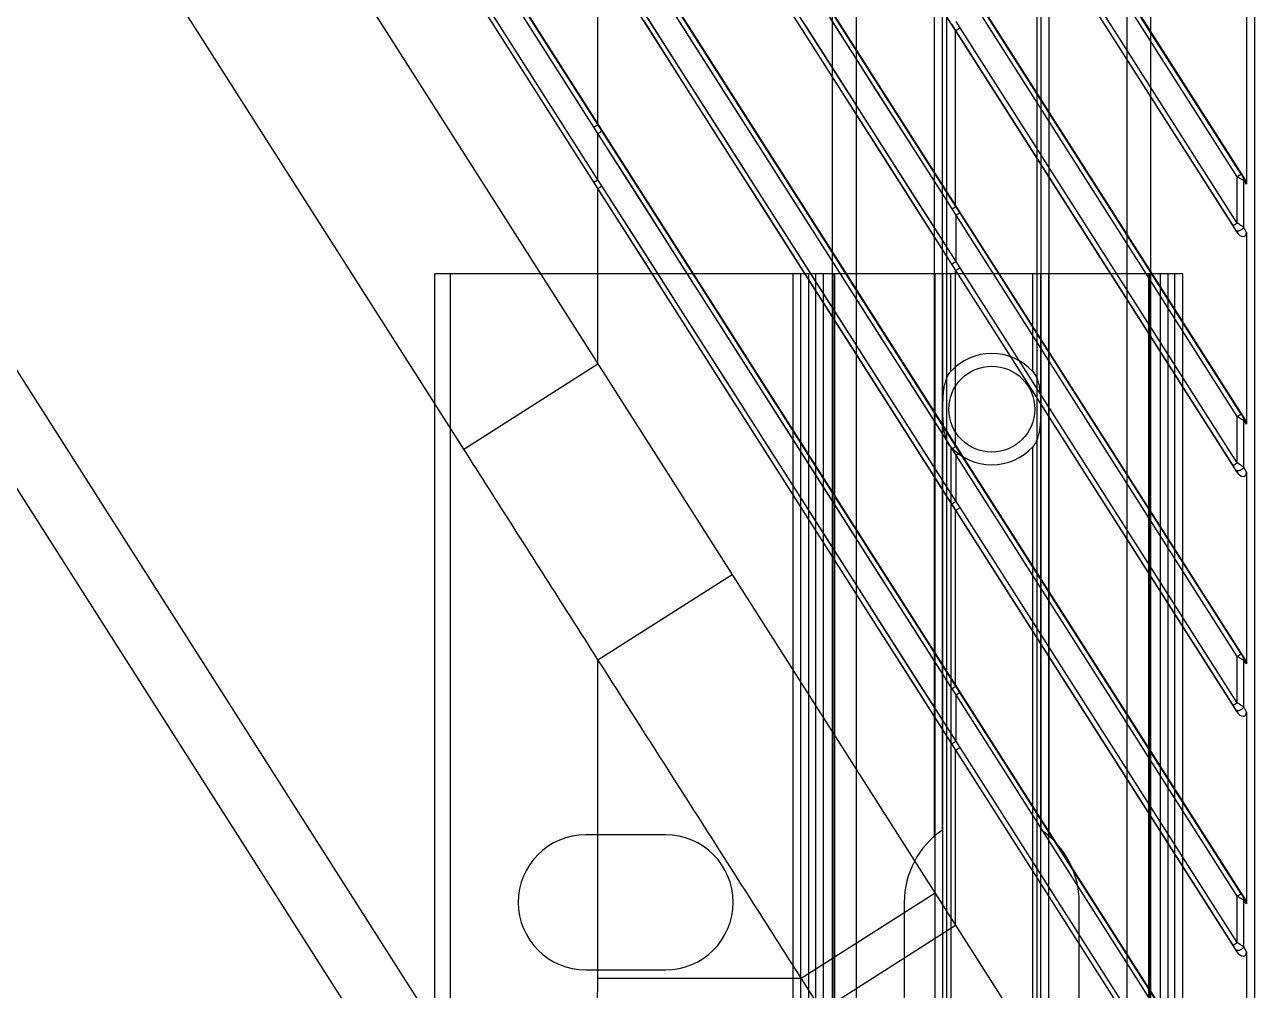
# Model space of a CAD drawing. Header units: millimetres. Extents: x 3299 to 14264, y 1863 to 5555.
# Drawn here: x 12496.6 to 12573.9, y 3166.8 to 3227.5 of the extents above; entities that cross this region are included whole.
import ezdxf

# ---------------------------------------------------------------- set-up
doc = ezdxf.new("R2010")
doc.units = ezdxf.units.MM
doc.layers.add('02___PRT_ALL_AXES', color=7, linetype='Continuous')

# ---------------------------------------------------------------- blocks, each defined once
blk = doc.blocks.new('ryfhgjmb')
at = {"color": 30, "linetype": 'Continuous', "true_color": 0xf26722}
for p, q in [((6005.128, 3342.431), (7001.628, 3342.431)), ((6005.128, 3340.931), (7001.628, 3340.931)), ((6053.928, 3337.931), (6043.928, 3337.931)), ((6058.086, 3336.031), (6969.27, 3336.031)), ((6058.471, 3335.531), (6968.885, 3335.531)), ((6058.086, 3328.831), (6969.27, 3328.831)), ((6058.471, 3329.331), (6968.885, 3329.331)), ((6043.928, 3326.931), (6053.928, 3326.931)), ((6005.128, 3323.931), (7001.628, 3323.931)), ((6005.128, 3322.431), (7001.628, 3322.431))]:
    blk.add_line(p, q, dxfattribs=at)
for start, end in [(34.30765, 90), (270, 325.69235)]:
    blk.add_arc((6053.928, 3332.431), 5.5, start, end, dxfattribs=at)
at = {"layer": '02___PRT_ALL_AXES', "color": 30, "linetype": 'Continuous', "true_color": 0xf26722}
for p, q in [((6968.718, 3335.271), (6027.638, 3335.271)), ((6968.718, 3329.592), (6027.638, 3329.592))]:
    blk.add_line(p, q, dxfattribs=at)
blk = doc.blocks.new('ERTFHGJ')
at = {"color": 40, "linetype": 'Continuous', "true_color": 0xf8d731}
for p, q in [((8878.457, 3617.77), (8878.457, 3696.77)), ((8925.457, 3696.77), (8878.457, 3696.77)), ((8879.457, 3617.77), (8879.457, 3696.77)), ((8900.957, 3696.77), (8900.957, 3617.77)), ((8901.457, 3617.77), (8901.457, 3696.77)), ((8901.957, 3617.77), (8901.957, 3696.77)), ((8902.402, 3617.77), (8902.402, 3696.77)), ((8902.874, 3617.77), (8902.874, 3696.77)), ((8903.457, 3617.77), (8903.457, 3696.77)), ((8903.537, 3696.77), (8903.537, 3617.77)), ((8903.598, 3617.77), (8903.598, 3696.77)), ((8909.882, 3696.77), (8909.882, 3617.77)), ((8910.382, 3617.77), (8910.382, 3696.77)), ((8910.882, 3690.641), (8910.882, 3696.77)), ((8916.032, 3690.641), (8916.032, 3696.77)), ((8916.532, 3617.77), (8916.532, 3696.77)), ((8917.032, 3617.77), (8917.032, 3696.77)), ((8923.315, 3617.77), (8923.315, 3696.77)), ((8923.377, 3696.77), (8923.377, 3617.77)), ((8923.457, 3617.77), (8923.457, 3696.77)), ((8924.039, 3696.77), (8924.039, 3617.77)), ((8924.511, 3696.77), (8924.511, 3617.77)), ((8924.957, 3617.77), (8924.957, 3696.77)), ((8925.457, 3617.77), (8925.457, 3696.77)), ((8910.882, 3685.9), (8910.882, 3628.641)), ((8916.032, 3628.641), (8916.032, 3685.9)), ((8892.957, 3661.52), (8887.957, 3661.52)), ((8887.957, 3653.02), (8892.957, 3653.02)), ((8910.882, 3617.77), (8910.882, 3623.9)), ((8916.032, 3617.77), (8916.032, 3623.9)), ((8925.457, 3617.77), (8878.457, 3617.77))]:
    blk.add_line(p, q, dxfattribs=at)
for centre in [(8913.457, 3688.27), (8913.457, 3626.27)]:
    blk.add_circle(centre, 2.7, dxfattribs=at)
for centre, radius, start, end in [((8913.457, 3688.27), 3.5, 42.63239, 137.36761), ((8913.457, 3688.27), 3.5, 222.63239, 317.36761), ((8887.957, 3657.27), 4.25, 90, 270), ((8892.957, 3657.27), 4.25, 270, 90), ((8913.457, 3626.27), 3.5, 42.63239, 137.36761), ((8913.457, 3626.27), 3.5, 222.63239, 317.36761)]:
    blk.add_arc(centre, radius, start, end, dxfattribs=at)
for points, knots in [([(8910.387, 3688.27), (8910.387, 3688.375), (8910.388, 3688.583), (8910.395, 3688.895), (8910.413, 3689.203), (8910.446, 3689.508), (8910.5, 3689.808), (8910.568, 3690.054), (8910.639, 3690.245), (8910.704, 3690.385), (8910.783, 3690.519), (8910.846, 3690.602), (8910.882, 3690.641)], [0, 0, 0, 0, 0.127092, 0.253318, 0.378322, 0.502266, 0.625619, 0.749056, 0.811111, 0.873552, 0.936512, 1, 1, 1, 1]), ([(8916.032, 3690.641), (8916.067, 3690.602), (8916.131, 3690.519), (8916.209, 3690.385), (8916.274, 3690.245), (8916.346, 3690.054), (8916.413, 3689.808), (8916.467, 3689.508), (8916.5, 3689.203), (8916.518, 3688.895), (8916.526, 3688.583), (8916.527, 3688.375), (8916.527, 3688.27)], [0, 0, 0, 0, 0.063487, 0.126447, 0.188887, 0.250942, 0.37438, 0.497732, 0.621676, 0.746681, 0.872907, 1, 1, 1, 1]), ([(8910.882, 3685.9), (8910.846, 3685.938), (8910.783, 3686.021), (8910.704, 3686.156), (8910.639, 3686.296), (8910.567, 3686.487), (8910.5, 3686.733), (8910.446, 3687.033), (8910.413, 3687.338), (8910.395, 3687.646), (8910.388, 3687.957), (8910.387, 3688.166), (8910.387, 3688.27)], [0, 0, 0, 0, 0.063495, 0.126469, 0.188905, 0.250963, 0.374396, 0.497744, 0.621683, 0.746682, 0.87291, 1, 1, 1, 1]), ([(8916.527, 3688.27), (8916.527, 3688.166), (8916.526, 3687.957), (8916.518, 3687.646), (8916.5, 3687.338), (8916.467, 3687.033), (8916.413, 3686.733), (8916.346, 3686.487), (8916.274, 3686.296), (8916.209, 3686.156), (8916.131, 3686.021), (8916.067, 3685.938), (8916.032, 3685.9)], [0, 0, 0, 0, 0.127092, 0.253319, 0.378323, 0.502267, 0.62562, 0.749057, 0.811112, 0.873553, 0.936512, 1, 1, 1, 1]), ([(8910.387, 3626.27), (8910.387, 3626.375), (8910.388, 3626.583), (8910.395, 3626.895), (8910.413, 3627.203), (8910.446, 3627.508), (8910.5, 3627.808), (8910.568, 3628.054), (8910.639, 3628.245), (8910.704, 3628.385), (8910.783, 3628.519), (8910.846, 3628.602), (8910.882, 3628.641)], [0, 0, 0, 0, 0.127092, 0.253318, 0.378322, 0.502266, 0.625619, 0.749056, 0.811111, 0.873552, 0.936512, 1, 1, 1, 1]), ([(8916.032, 3628.641), (8916.067, 3628.602), (8916.131, 3628.519), (8916.209, 3628.385), (8916.274, 3628.245), (8916.346, 3628.054), (8916.413, 3627.808), (8916.467, 3627.508), (8916.5, 3627.203), (8916.518, 3626.895), (8916.526, 3626.583), (8916.527, 3626.375), (8916.527, 3626.27)], [0, 0, 0, 0, 0.063487, 0.126447, 0.188887, 0.250942, 0.37438, 0.497732, 0.621676, 0.746681, 0.872907, 1, 1, 1, 1]), ([(8910.882, 3623.9), (8910.846, 3623.938), (8910.783, 3624.021), (8910.704, 3624.156), (8910.639, 3624.296), (8910.567, 3624.487), (8910.5, 3624.733), (8910.446, 3625.033), (8910.413, 3625.338), (8910.395, 3625.646), (8910.388, 3625.957), (8910.387, 3626.166), (8910.387, 3626.27)], [0, 0, 0, 0, 0.063495, 0.126469, 0.188905, 0.250963, 0.374396, 0.497744, 0.621683, 0.746682, 0.87291, 1, 1, 1, 1]), ([(8916.527, 3626.27), (8916.527, 3626.166), (8916.526, 3625.957), (8916.518, 3625.646), (8916.5, 3625.338), (8916.467, 3625.033), (8916.413, 3624.733), (8916.346, 3624.487), (8916.274, 3624.296), (8916.209, 3624.156), (8916.131, 3624.021), (8916.067, 3623.938), (8916.032, 3623.9)], [0, 0, 0, 0, 0.127092, 0.253319, 0.378323, 0.502267, 0.62562, 0.749057, 0.811112, 0.873553, 0.936512, 1, 1, 1, 1])]:
    blk.add_open_spline(points, degree=3, knots=knots, dxfattribs=at)
blk = doc.blocks.new('rsfv')
at = {"rotation": 90}
blk.add_blockref('ryfhgjmb', (14583.058, -2205.714), dxfattribs=at)
blk.add_blockref('ERTFHGJ', (2337.17, 190.944))
blk = doc.blocks.new('1111')
at = {"color": 7, "linetype": 'Continuous'}
for p, q in [((16602.781, 7051.634), (16602.781, 6714.134)), ((16405.676, 7051.134), (16600.504, 6745.316)), ((16412.996, 7050.624), (16601.677, 6754.455)), ((16415.394, 7050.956), (16602.197, 6757.734)), ((16422.6, 7050.624), (16601.677, 6769.531)), ((16424.998, 7050.956), (16602.197, 6772.809)), ((16432.204, 7050.624), (16601.677, 6784.606)), ((16434.602, 7050.956), (16602.197, 6787.885)), ((16441.809, 7050.624), (16601.677, 6799.681)), ((16444.206, 7050.956), (16602.197, 6802.96)), ((16451.413, 7050.624), (16601.677, 6814.757)), ((16453.81, 7050.956), (16602.197, 6818.035)), ((16561.538, 6818.054), (16439.006, 7010.391)), ((16561.538, 6821.518), (16441.213, 7010.391)), ((16561.286, 6817.893), (16438.754, 7010.23)), ((16561.286, 6821.358), (16440.961, 7010.23)), ((16553.115, 6801.113), (16423.209, 7005.024)), ((16486.677, 6866.234), (16555.773, 6757.774)), ((16552.963, 6754.799), (16482.29, 6865.734)), ((16583.784, 6816.214), (16561.538, 6851.113)), ((16584.022, 6816.374), (16561.79, 6851.273)), ((16583.768, 6812.751), (16561.538, 6847.648)), ((16584.035, 6812.913), (16561.79, 6847.809)), ((16601.704, 6818.237), (16584.035, 6845.972)), ((16601.941, 6818.397), (16584.272, 6846.132)), ((16601.704, 6815.329), (16584.287, 6842.667)), ((16601.437, 6815.168), (16584.021, 6842.506)), ((16583.784, 6801.139), (16561.538, 6836.037)), ((16584.022, 6801.299), (16561.79, 6836.198)), ((16583.768, 6797.676), (16561.538, 6832.573)), ((16561.538, 6821.518), (16561.538, 6832.573)), ((16584.035, 6797.837), (16561.79, 6832.733)), ((16566.986, 6827.492), (16564.392, 6831.56)), ((16567.234, 6827.652), (16564.642, 6831.721)), ((16574.266, 6827.667), (16571.893, 6831.393)), ((16576.516, 6827.616), (16574.139, 6831.346)), ((16576.758, 6827.776), (16574.382, 6831.506)), ((16601.941, 6803.322), (16584.272, 6831.056)), ((16601.704, 6803.162), (16584.035, 6830.896)), ((16602.282, 6829.817), (16602.282, 6817.77)), ((16567.063, 6823.899), (16564.432, 6828.03)), ((16567.319, 6824.06), (16564.686, 6828.191)), ((16584.287, 6827.592), (16584.035, 6827.988)), ((16569.41, 6823.689), (16566.986, 6827.492)), ((16569.657, 6823.849), (16567.234, 6827.652)), ((16576.631, 6823.956), (16574.266, 6827.667)), ((16576.893, 6824.117), (16574.527, 6827.828)), ((16578.9, 6823.876), (16576.516, 6827.616)), ((16579.141, 6824.036), (16576.758, 6827.776)), ((16584.021, 6827.431), (16583.768, 6827.827)), ((16584.01, 6827.413), (16584.021, 6827.431)), ((16584.01, 6816.432), (16584.01, 6827.413)), ((16601.437, 6800.092), (16584.021, 6827.431)), ((16601.704, 6800.253), (16584.287, 6827.592)), ((16569.776, 6820.206), (16567.319, 6824.06)), ((16579.251, 6820.418), (16576.893, 6824.117)), ((16569.519, 6820.045), (16567.063, 6823.899)), ((16571.767, 6819.991), (16569.41, 6823.689)), ((16572.012, 6820.152), (16569.657, 6823.849)), ((16578.987, 6820.257), (16576.631, 6823.956)), ((16581.292, 6820.124), (16578.9, 6823.876)), ((16581.531, 6820.284), (16579.141, 6824.036)), ((16561.286, 6821.358), (16561.538, 6821.518)), ((16561.538, 6820.962), (16561.286, 6821.358)), ((16561.79, 6821.123), (16561.538, 6821.518)), ((16561.538, 6820.962), (16561.79, 6821.123)), ((16583.784, 6786.063), (16561.538, 6820.962)), ((16561.538, 6818.054), (16561.538, 6820.962)), ((16564.392, 6816.485), (16561.538, 6820.962)), ((16584.022, 6786.223), (16561.79, 6821.123)), ((16564.642, 6816.645), (16561.79, 6821.123)), ((16572.152, 6816.478), (16569.776, 6820.206)), ((16581.334, 6816.572), (16578.987, 6820.257)), ((16581.599, 6816.733), (16579.251, 6820.418)), ((16584.022, 6816.374), (16581.531, 6820.284)), ((16571.893, 6816.317), (16569.519, 6820.045)), ((16574.139, 6816.271), (16571.767, 6819.991)), ((16574.382, 6816.431), (16572.012, 6820.152)), ((16583.784, 6816.214), (16581.292, 6820.124)), ((16561.286, 6817.893), (16561.538, 6818.054)), ((16561.538, 6817.497), (16561.286, 6817.893)), ((16561.79, 6817.658), (16561.538, 6818.054)), ((16601.704, 6815.329), (16601.704, 6818.237)), ((16602.197, 6818.035), (16602.102, 6818.159)), ((16602.282, 6817.77), (16602.107, 6817.999)), ((16602.107, 6815.062), (16602.107, 6817.999)), ((16561.538, 6817.497), (16561.79, 6817.658)), ((16583.768, 6782.601), (16561.538, 6817.497)), ((16561.538, 6806.48), (16561.538, 6817.497)), ((16564.432, 6812.955), (16561.538, 6817.497)), ((16584.035, 6782.762), (16561.79, 6817.658)), ((16564.686, 6813.116), (16561.79, 6817.658)), ((16566.986, 6812.416), (16564.392, 6816.485)), ((16567.234, 6812.577), (16564.642, 6816.645)), ((16574.527, 6812.753), (16572.152, 6816.478)), ((16576.758, 6812.701), (16574.382, 6816.431)), ((16583.768, 6812.751), (16581.334, 6816.572)), ((16584.035, 6812.913), (16581.599, 6816.733)), ((16584.01, 6816.432), (16584.022, 6816.374)), ((16584.272, 6815.981), (16584.022, 6816.374)), ((16574.266, 6812.592), (16571.893, 6816.317)), ((16576.516, 6812.541), (16574.139, 6816.271)), ((16584.035, 6815.821), (16583.784, 6816.214)), ((16601.704, 6788.086), (16584.035, 6815.821)), ((16584.035, 6812.913), (16584.035, 6815.821)), ((16601.941, 6788.246), (16584.272, 6815.981)), ((16601.677, 6814.757), (16601.598, 6814.9)), ((16602.282, 6814.741), (16602.107, 6815.062)), ((16602.282, 6814.741), (16602.282, 6802.694)), ((16567.063, 6808.824), (16564.432, 6812.955)), ((16567.319, 6808.984), (16564.686, 6813.116)), ((16569.657, 6808.774), (16567.234, 6812.577)), ((16576.631, 6808.881), (16574.266, 6812.592)), ((16576.893, 6809.041), (16574.527, 6812.753)), ((16578.9, 6808.8), (16576.516, 6812.541)), ((16579.141, 6808.961), (16576.758, 6812.701)), ((16584.021, 6812.355), (16583.768, 6812.751)), ((16584.287, 6812.517), (16584.035, 6812.913)), ((16601.704, 6785.178), (16584.287, 6812.517)), ((16569.41, 6808.614), (16566.986, 6812.416)), ((16584.01, 6812.337), (16584.021, 6812.355)), ((16584.01, 6801.357), (16584.01, 6812.337)), ((16601.437, 6785.017), (16584.021, 6812.355)), ((16569.519, 6804.969), (16567.063, 6808.824)), ((16569.776, 6805.13), (16567.319, 6808.984)), ((16571.767, 6804.916), (16569.41, 6808.614)), ((16572.012, 6805.076), (16569.657, 6808.774)), ((16578.987, 6805.182), (16576.631, 6808.881)), ((16579.251, 6805.343), (16576.893, 6809.041)), ((16581.292, 6805.049), (16578.9, 6808.8)), ((16581.531, 6805.209), (16579.141, 6808.961)), ((16553.115, 6801.113), (16561.538, 6806.48)), ((16571.893, 6801.242), (16569.519, 6804.969)), ((16572.152, 6801.403), (16569.776, 6805.13)), ((16574.139, 6801.195), (16571.767, 6804.916)), ((16574.382, 6801.355), (16572.012, 6805.076)), ((16581.334, 6801.497), (16578.987, 6805.182)), ((16581.599, 6801.658), (16579.251, 6805.343)), ((16583.784, 6801.139), (16581.292, 6805.049)), ((16584.022, 6801.299), (16581.531, 6805.209)), ((16601.704, 6800.253), (16601.704, 6803.162)), ((16602.197, 6802.96), (16602.102, 6803.083)), ((16602.282, 6802.694), (16602.107, 6802.923)), ((16602.107, 6799.986), (16602.107, 6802.923)), ((16584.035, 6797.837), (16581.599, 6801.658)), ((16574.266, 6797.516), (16571.893, 6801.242)), ((16574.527, 6797.677), (16572.152, 6801.403)), ((16576.516, 6797.465), (16574.139, 6801.195)), ((16576.758, 6797.626), (16574.382, 6801.355)), ((16583.768, 6797.676), (16581.334, 6801.497)), ((16584.035, 6800.746), (16583.784, 6801.139)), ((16584.01, 6801.357), (16584.022, 6801.299)), ((16584.272, 6800.906), (16584.022, 6801.299)), ((16601.941, 6773.171), (16584.272, 6800.906)), ((16601.704, 6773.011), (16584.035, 6800.746)), ((16584.035, 6797.837), (16584.035, 6800.746)), ((16601.677, 6799.681), (16601.598, 6799.825)), ((16602.282, 6799.666), (16602.107, 6799.986)), ((16602.282, 6799.666), (16602.282, 6787.619)), ((16584.287, 6797.441), (16584.035, 6797.837)), ((16576.631, 6793.805), (16574.266, 6797.516)), ((16576.893, 6793.966), (16574.527, 6797.677)), ((16578.9, 6793.725), (16576.516, 6797.465)), ((16579.141, 6793.885), (16576.758, 6797.626)), ((16584.021, 6797.28), (16583.768, 6797.676)), ((16584.01, 6797.262), (16584.021, 6797.28)), ((16584.01, 6786.281), (16584.01, 6797.262)), ((16601.437, 6769.941), (16584.021, 6797.28)), ((16601.704, 6770.103), (16584.287, 6797.441)), ((16579.251, 6790.267), (16576.893, 6793.966)), ((16561.538, 6787.885), (16569.967, 6793.249)), ((16578.987, 6790.106), (16576.631, 6793.805)), ((16581.292, 6789.973), (16578.9, 6793.725)), ((16581.531, 6790.133), (16579.141, 6793.885)), ((16581.334, 6786.422), (16578.987, 6790.106)), ((16581.599, 6786.583), (16579.251, 6790.267)), ((16584.022, 6786.223), (16581.531, 6790.133)), ((16583.784, 6786.063), (16581.292, 6789.973)), ((16561.538, 6767.861), (16561.538, 6787.885)), ((16601.704, 6785.178), (16601.704, 6788.086)), ((16602.197, 6787.885), (16602.102, 6788.008)), ((16602.282, 6787.619), (16602.107, 6787.848)), ((16602.107, 6784.911), (16602.107, 6787.848)), ((16583.768, 6782.601), (16581.334, 6786.422)), ((16584.035, 6782.762), (16581.599, 6786.583)), ((16584.01, 6786.281), (16584.022, 6786.223)), ((16584.272, 6785.83), (16584.022, 6786.223)), ((16584.035, 6785.67), (16583.784, 6786.063)), ((16601.704, 6757.935), (16584.035, 6785.67)), ((16584.035, 6782.762), (16584.035, 6785.67)), ((16601.941, 6758.095), (16584.272, 6785.83)), ((16601.677, 6784.606), (16601.598, 6784.75)), ((16602.282, 6784.591), (16602.107, 6784.911)), ((16602.282, 6784.591), (16602.282, 6772.544)), ((16584.021, 6782.205), (16583.768, 6782.601)), ((16584.287, 6782.366), (16584.035, 6782.762)), ((16601.704, 6755.027), (16584.287, 6782.366)), ((16584.01, 6782.187), (16584.021, 6782.205)), ((16584.01, 6771.206), (16584.01, 6782.187)), ((16601.437, 6754.866), (16584.021, 6782.205)), ((16574.314, 6767.861), (16582.721, 6773.229)), ((16601.704, 6770.103), (16601.704, 6773.011)), ((16602.197, 6772.809), (16602.102, 6772.932)), ((16602.282, 6772.544), (16602.107, 6772.772)), ((16602.107, 6769.835), (16602.107, 6772.772)), ((16575.606, 6765.835), (16584.01, 6771.206)), ((16601.677, 6769.531), (16601.598, 6769.674)), ((16602.282, 6769.515), (16602.107, 6769.835)), ((16602.282, 6769.515), (16602.282, 6757.468)), ((16561.538, 6767.861), (16574.314, 6767.861)), ((16575.606, 6765.835), (16574.314, 6767.861))]:
    blk.add_line(p, q, dxfattribs=at)
for centre, major_axis, ratio, start_param, end_param in [((16601.92, 6817.907), (-0.278, 0.337), 0.685856, -2.447355, -1.747542), ((16601.92, 6814.933), (-0.253, 0.43), 0.601104, -4.65481, -2.346373), ((16601.92, 6802.832), (-0.278, 0.337), 0.685856, -2.447355, -1.747542), ((16601.92, 6799.858), (-0.253, 0.43), 0.601104, -4.65481, -2.346373), ((16601.92, 6787.756), (-0.278, 0.337), 0.685856, -2.447355, -1.747542), ((16601.92, 6784.783), (-0.253, 0.43), 0.601104, -4.65481, -2.346373), ((16601.92, 6772.681), (-0.278, 0.337), 0.685856, -2.447355, -1.747542), ((16601.92, 6769.707), (-0.253, 0.43), 0.601104, -4.65481, -2.346373)]:
    blk.add_ellipse(centre, major_axis=major_axis, ratio=ratio, start_param=start_param, end_param=end_param, dxfattribs=at)
for points, knots in [([(16584.021, 6827.431), (16584.021, 6827.431), (16584.022, 6827.431), (16584.026, 6827.433), (16584.031, 6827.435), (16584.039, 6827.44), (16584.049, 6827.445), (16584.061, 6827.452), (16584.082, 6827.464), (16584.111, 6827.482), (16584.15, 6827.505), (16584.193, 6827.532), (16584.24, 6827.562), (16584.271, 6827.582), (16584.287, 6827.592)], [0, 0, 0, 0, 0.005231, 0.012589, 0.033669, 0.063117, 0.100673, 0.146013, 0.198735, 0.324335, 0.472945, 0.63916, 0.81702, 1, 1, 1, 1]), ([(16601.704, 6818.237), (16601.719, 6818.247), (16601.748, 6818.266), (16601.791, 6818.293), (16601.83, 6818.319), (16601.865, 6818.342), (16601.891, 6818.36), (16601.908, 6818.372), (16601.918, 6818.379), (16601.927, 6818.385), (16601.934, 6818.39), (16601.938, 6818.394), (16601.941, 6818.396), (16601.941, 6818.397)], [0, 0, 0, 0, 0.186782, 0.366131, 0.532175, 0.679595, 0.803609, 0.85556, 0.900224, 0.93725, 0.966352, 0.987305, 1, 1, 1, 1]), ([(16602.107, 6817.999), (16602.094, 6818.005), (16602.067, 6818.02), (16602.025, 6818.043), (16601.978, 6818.071), (16601.927, 6818.1), (16601.873, 6818.133), (16601.799, 6818.178), (16601.742, 6818.213), (16601.704, 6818.237)], [0, 0, 0, 0, 0.090397, 0.195428, 0.312456, 0.43902, 0.572905, 0.712149, 1, 1, 1, 1]), ([(16602.102, 6818.159), (16602.096, 6818.166), (16602.084, 6818.183), (16602.058, 6818.22), (16602.024, 6818.27), (16601.983, 6818.332), (16601.955, 6818.375), (16601.941, 6818.397)], [0, 0, 0, 0, 0.103408, 0.218747, 0.468859, 0.73184, 1, 1, 1, 1]), ([(16602.107, 6817.999), (16602.112, 6818.013), (16602.119, 6818.041), (16602.122, 6818.083), (16602.117, 6818.123), (16602.108, 6818.147), (16602.102, 6818.159)], [0, 0, 0, 0, 0.271855, 0.527736, 0.769173, 1, 1, 1, 1]), ([(16583.784, 6816.214), (16583.799, 6816.224), (16583.829, 6816.243), (16583.871, 6816.27), (16583.911, 6816.296), (16583.946, 6816.319), (16583.971, 6816.337), (16583.988, 6816.349), (16583.999, 6816.356), (16584.007, 6816.362), (16584.014, 6816.367), (16584.019, 6816.371), (16584.021, 6816.373), (16584.022, 6816.374)], [0, 0, 0, 0, 0.186765, 0.36611, 0.532157, 0.679586, 0.803609, 0.855564, 0.900231, 0.937259, 0.966361, 0.987311, 1, 1, 1, 1]), ([(16584.035, 6815.821), (16584.05, 6815.831), (16584.079, 6815.849), (16584.122, 6815.877), (16584.161, 6815.903), (16584.196, 6815.926), (16584.222, 6815.944), (16584.239, 6815.956), (16584.249, 6815.963), (16584.258, 6815.969), (16584.265, 6815.974), (16584.269, 6815.978), (16584.272, 6815.98), (16584.272, 6815.981)], [0, 0, 0, 0, 0.186782, 0.366131, 0.532175, 0.679595, 0.803609, 0.85556, 0.900224, 0.93725, 0.966352, 0.987305, 1, 1, 1, 1]), ([(16601.437, 6815.168), (16601.438, 6815.168), (16601.439, 6815.168), (16601.442, 6815.17), (16601.448, 6815.172), (16601.456, 6815.177), (16601.466, 6815.182), (16601.478, 6815.189), (16601.498, 6815.201), (16601.527, 6815.218), (16601.566, 6815.242), (16601.61, 6815.269), (16601.656, 6815.298), (16601.688, 6815.318), (16601.704, 6815.329)], [0, 0, 0, 0, 0.005231, 0.012589, 0.033669, 0.063117, 0.100673, 0.146013, 0.198735, 0.324335, 0.472945, 0.63916, 0.81702, 1, 1, 1, 1]), ([(16601.598, 6814.9), (16601.587, 6814.921), (16601.562, 6814.964), (16601.523, 6815.03), (16601.481, 6815.098), (16601.452, 6815.144), (16601.437, 6815.168)], [0, 0, 0, 0, 0.226755, 0.475744, 0.735416, 1, 1, 1, 1]), ([(16601.598, 6814.9), (16601.604, 6814.893), (16601.618, 6814.88), (16601.643, 6814.864), (16601.672, 6814.853), (16601.717, 6814.843), (16601.78, 6814.843), (16601.858, 6814.86), (16601.936, 6814.893), (16602.007, 6814.94), (16602.066, 6814.996), (16602.096, 6815.039), (16602.107, 6815.062)], [0, 0, 0, 0, 0.045713, 0.093827, 0.145197, 0.200355, 0.321964, 0.456539, 0.598535, 0.740949, 0.876692, 1, 1, 1, 1]), ([(16602.107, 6815.062), (16602.095, 6815.07), (16602.068, 6815.089), (16602.026, 6815.118), (16601.979, 6815.15), (16601.929, 6815.184), (16601.875, 6815.219), (16601.8, 6815.268), (16601.743, 6815.304), (16601.704, 6815.329)], [0, 0, 0, 0, 0.093828, 0.200628, 0.318136, 0.444256, 0.577126, 0.71505, 1, 1, 1, 1]), ([(16583.768, 6812.751), (16583.769, 6812.752), (16583.77, 6812.752), (16583.773, 6812.753), (16583.779, 6812.756), (16583.787, 6812.76), (16583.797, 6812.766), (16583.809, 6812.773), (16583.829, 6812.785), (16583.858, 6812.802), (16583.897, 6812.826), (16583.941, 6812.853), (16583.987, 6812.882), (16584.019, 6812.902), (16584.035, 6812.913)], [0, 0, 0, 0, 0.005231, 0.012589, 0.033669, 0.063117, 0.100673, 0.146013, 0.198735, 0.324335, 0.472945, 0.63916, 0.81702, 1, 1, 1, 1]), ([(16584.021, 6812.355), (16584.021, 6812.355), (16584.022, 6812.356), (16584.026, 6812.357), (16584.031, 6812.36), (16584.039, 6812.364), (16584.049, 6812.37), (16584.061, 6812.377), (16584.082, 6812.389), (16584.111, 6812.406), (16584.15, 6812.43), (16584.193, 6812.457), (16584.24, 6812.486), (16584.271, 6812.506), (16584.287, 6812.517)], [0, 0, 0, 0, 0.005231, 0.012589, 0.033669, 0.063117, 0.100673, 0.146013, 0.198735, 0.324335, 0.472945, 0.63916, 0.81702, 1, 1, 1, 1]), ([(16601.704, 6803.162), (16601.719, 6803.171), (16601.748, 6803.19), (16601.791, 6803.218), (16601.83, 6803.244), (16601.865, 6803.267), (16601.891, 6803.284), (16601.908, 6803.296), (16601.918, 6803.304), (16601.927, 6803.31), (16601.934, 6803.315), (16601.938, 6803.319), (16601.941, 6803.321), (16601.941, 6803.322)], [0, 0, 0, 0, 0.186782, 0.366131, 0.532175, 0.679595, 0.803609, 0.85556, 0.900224, 0.93725, 0.966352, 0.987305, 1, 1, 1, 1]), ([(16602.102, 6803.083), (16602.096, 6803.091), (16602.084, 6803.108), (16602.058, 6803.145), (16602.024, 6803.195), (16601.983, 6803.257), (16601.955, 6803.3), (16601.941, 6803.322)], [0, 0, 0, 0, 0.103408, 0.218747, 0.468859, 0.73184, 1, 1, 1, 1]), ([(16602.107, 6802.923), (16602.094, 6802.93), (16602.067, 6802.944), (16602.025, 6802.968), (16601.978, 6802.995), (16601.927, 6803.025), (16601.873, 6803.057), (16601.799, 6803.103), (16601.742, 6803.138), (16601.704, 6803.162)], [0, 0, 0, 0, 0.090397, 0.195428, 0.312456, 0.43902, 0.572905, 0.712149, 1, 1, 1, 1]), ([(16602.107, 6802.923), (16602.112, 6802.937), (16602.119, 6802.965), (16602.122, 6803.008), (16602.117, 6803.047), (16602.108, 6803.072), (16602.102, 6803.083)], [0, 0, 0, 0, 0.271855, 0.527736, 0.769173, 1, 1, 1, 1]), ([(16561.538, 6787.885), (16560.836, 6788.987), (16558.029, 6793.397), (16555.221, 6797.806), (16553.115, 6801.113)], [0, 0, 0, 0, 0.249939, 1, 1, 1, 1]), ([(16583.784, 6801.139), (16583.799, 6801.148), (16583.829, 6801.167), (16583.871, 6801.195), (16583.911, 6801.221), (16583.946, 6801.244), (16583.971, 6801.261), (16583.988, 6801.273), (16583.999, 6801.281), (16584.007, 6801.287), (16584.014, 6801.292), (16584.019, 6801.296), (16584.021, 6801.298), (16584.022, 6801.299)], [0, 0, 0, 0, 0.186765, 0.36611, 0.532157, 0.679586, 0.803609, 0.855564, 0.900231, 0.937259, 0.966361, 0.987311, 1, 1, 1, 1]), ([(16584.035, 6800.746), (16584.05, 6800.755), (16584.079, 6800.774), (16584.122, 6800.802), (16584.161, 6800.828), (16584.196, 6800.851), (16584.222, 6800.868), (16584.239, 6800.88), (16584.249, 6800.888), (16584.258, 6800.894), (16584.265, 6800.899), (16584.269, 6800.903), (16584.272, 6800.905), (16584.272, 6800.906)], [0, 0, 0, 0, 0.186782, 0.366131, 0.532175, 0.679595, 0.803609, 0.85556, 0.900224, 0.93725, 0.966352, 0.987305, 1, 1, 1, 1]), ([(16601.437, 6800.092), (16601.438, 6800.092), (16601.439, 6800.093), (16601.442, 6800.094), (16601.448, 6800.097), (16601.456, 6800.101), (16601.466, 6800.107), (16601.478, 6800.114), (16601.498, 6800.126), (16601.527, 6800.143), (16601.566, 6800.167), (16601.61, 6800.194), (16601.656, 6800.223), (16601.688, 6800.243), (16601.704, 6800.253)], [0, 0, 0, 0, 0.005231, 0.012589, 0.033669, 0.063117, 0.100673, 0.146013, 0.198735, 0.324335, 0.472945, 0.63916, 0.81702, 1, 1, 1, 1]), ([(16602.107, 6799.986), (16602.095, 6799.995), (16602.068, 6800.014), (16602.026, 6800.043), (16601.979, 6800.075), (16601.929, 6800.109), (16601.875, 6800.144), (16601.8, 6800.192), (16601.743, 6800.229), (16601.704, 6800.253)], [0, 0, 0, 0, 0.093828, 0.200628, 0.318136, 0.444256, 0.577126, 0.71505, 1, 1, 1, 1]), ([(16601.598, 6799.825), (16601.587, 6799.846), (16601.562, 6799.889), (16601.523, 6799.954), (16601.481, 6800.023), (16601.452, 6800.069), (16601.437, 6800.092)], [0, 0, 0, 0, 0.226755, 0.475744, 0.735416, 1, 1, 1, 1]), ([(16601.598, 6799.825), (16601.604, 6799.818), (16601.618, 6799.804), (16601.643, 6799.789), (16601.672, 6799.777), (16601.717, 6799.768), (16601.78, 6799.768), (16601.858, 6799.785), (16601.936, 6799.818), (16602.007, 6799.864), (16602.066, 6799.92), (16602.096, 6799.964), (16602.107, 6799.986)], [0, 0, 0, 0, 0.045713, 0.093827, 0.145197, 0.200355, 0.321964, 0.456539, 0.598535, 0.740949, 0.876692, 1, 1, 1, 1]), ([(16583.768, 6797.676), (16583.769, 6797.676), (16583.77, 6797.677), (16583.773, 6797.678), (16583.779, 6797.681), (16583.787, 6797.685), (16583.797, 6797.691), (16583.809, 6797.698), (16583.829, 6797.71), (16583.858, 6797.727), (16583.897, 6797.751), (16583.941, 6797.778), (16583.987, 6797.807), (16584.019, 6797.827), (16584.035, 6797.837)], [0, 0, 0, 0, 0.005231, 0.012589, 0.033669, 0.063117, 0.100673, 0.146013, 0.198735, 0.324335, 0.472945, 0.63916, 0.81702, 1, 1, 1, 1]), ([(16584.021, 6797.28), (16584.021, 6797.28), (16584.022, 6797.281), (16584.026, 6797.282), (16584.031, 6797.285), (16584.039, 6797.289), (16584.049, 6797.295), (16584.061, 6797.302), (16584.082, 6797.313), (16584.111, 6797.331), (16584.15, 6797.355), (16584.193, 6797.382), (16584.24, 6797.411), (16584.271, 6797.431), (16584.287, 6797.441)], [0, 0, 0, 0, 0.005231, 0.012589, 0.033669, 0.063117, 0.100673, 0.146013, 0.198735, 0.324335, 0.472945, 0.63916, 0.81702, 1, 1, 1, 1]), ([(16574.314, 6767.861), (16573.25, 6769.529), (16568.99, 6776.203), (16564.732, 6782.878), (16561.538, 6787.885)], [0, 0, 0, 0, 0.249922, 1, 1, 1, 1]), ([(16601.704, 6788.086), (16601.719, 6788.096), (16601.748, 6788.115), (16601.791, 6788.142), (16601.83, 6788.168), (16601.865, 6788.191), (16601.891, 6788.209), (16601.908, 6788.221), (16601.918, 6788.228), (16601.927, 6788.234), (16601.934, 6788.239), (16601.938, 6788.243), (16601.941, 6788.245), (16601.941, 6788.246)], [0, 0, 0, 0, 0.186782, 0.366131, 0.532175, 0.679595, 0.803609, 0.85556, 0.900224, 0.93725, 0.966352, 0.987305, 1, 1, 1, 1]), ([(16602.107, 6787.848), (16602.094, 6787.854), (16602.067, 6787.869), (16602.025, 6787.893), (16601.978, 6787.92), (16601.927, 6787.95), (16601.873, 6787.982), (16601.799, 6788.027), (16601.742, 6788.062), (16601.704, 6788.086)], [0, 0, 0, 0, 0.090397, 0.195428, 0.312456, 0.43902, 0.572905, 0.712149, 1, 1, 1, 1]), ([(16602.102, 6788.008), (16602.096, 6788.016), (16602.084, 6788.033), (16602.058, 6788.069), (16602.024, 6788.119), (16601.983, 6788.182), (16601.955, 6788.225), (16601.941, 6788.246)], [0, 0, 0, 0, 0.103408, 0.218747, 0.468859, 0.73184, 1, 1, 1, 1]), ([(16602.107, 6787.848), (16602.112, 6787.862), (16602.119, 6787.89), (16602.122, 6787.932), (16602.117, 6787.972), (16602.108, 6787.997), (16602.102, 6788.008)], [0, 0, 0, 0, 0.271855, 0.527736, 0.769173, 1, 1, 1, 1]), ([(16583.784, 6786.063), (16583.799, 6786.073), (16583.829, 6786.092), (16583.871, 6786.12), (16583.911, 6786.145), (16583.946, 6786.169), (16583.971, 6786.186), (16583.988, 6786.198), (16583.999, 6786.205), (16584.007, 6786.212), (16584.014, 6786.217), (16584.019, 6786.22), (16584.021, 6786.222), (16584.022, 6786.223)], [0, 0, 0, 0, 0.186765, 0.36611, 0.532157, 0.679586, 0.803609, 0.855564, 0.900231, 0.937259, 0.966361, 0.987311, 1, 1, 1, 1]), ([(16584.035, 6785.67), (16584.05, 6785.68), (16584.079, 6785.699), (16584.122, 6785.726), (16584.161, 6785.752), (16584.196, 6785.775), (16584.222, 6785.793), (16584.239, 6785.805), (16584.249, 6785.812), (16584.258, 6785.818), (16584.265, 6785.823), (16584.269, 6785.827), (16584.272, 6785.829), (16584.272, 6785.83)], [0, 0, 0, 0, 0.186782, 0.366131, 0.532175, 0.679595, 0.803609, 0.85556, 0.900224, 0.93725, 0.966352, 0.987305, 1, 1, 1, 1]), ([(16601.437, 6785.017), (16601.438, 6785.017), (16601.439, 6785.017), (16601.442, 6785.019), (16601.448, 6785.021), (16601.456, 6785.026), (16601.466, 6785.031), (16601.478, 6785.038), (16601.498, 6785.05), (16601.527, 6785.068), (16601.566, 6785.091), (16601.61, 6785.118), (16601.656, 6785.148), (16601.688, 6785.168), (16601.704, 6785.178)], [0, 0, 0, 0, 0.005231, 0.012589, 0.033669, 0.063117, 0.100673, 0.146013, 0.198735, 0.324335, 0.472945, 0.63916, 0.81702, 1, 1, 1, 1]), ([(16601.598, 6784.75), (16601.587, 6784.77), (16601.562, 6784.813), (16601.523, 6784.879), (16601.481, 6784.947), (16601.452, 6784.994), (16601.437, 6785.017)], [0, 0, 0, 0, 0.226755, 0.475744, 0.735416, 1, 1, 1, 1]), ([(16601.598, 6784.75), (16601.604, 6784.742), (16601.618, 6784.729), (16601.643, 6784.713), (16601.672, 6784.702), (16601.717, 6784.692), (16601.78, 6784.692), (16601.858, 6784.71), (16601.936, 6784.743), (16602.007, 6784.789), (16602.066, 6784.845), (16602.096, 6784.888), (16602.107, 6784.911)], [0, 0, 0, 0, 0.045713, 0.093827, 0.145197, 0.200355, 0.321964, 0.456539, 0.598535, 0.740949, 0.876692, 1, 1, 1, 1]), ([(16602.107, 6784.911), (16602.095, 6784.92), (16602.068, 6784.938), (16602.026, 6784.968), (16601.979, 6784.999), (16601.929, 6785.033), (16601.875, 6785.068), (16601.8, 6785.117), (16601.743, 6785.153), (16601.704, 6785.178)], [0, 0, 0, 0, 0.093828, 0.200628, 0.318136, 0.444256, 0.577126, 0.71505, 1, 1, 1, 1]), ([(16583.768, 6782.601), (16583.769, 6782.601), (16583.77, 6782.601), (16583.773, 6782.603), (16583.779, 6782.605), (16583.787, 6782.61), (16583.797, 6782.615), (16583.809, 6782.622), (16583.829, 6782.634), (16583.858, 6782.652), (16583.897, 6782.675), (16583.941, 6782.702), (16583.987, 6782.732), (16584.019, 6782.752), (16584.035, 6782.762)], [0, 0, 0, 0, 0.005231, 0.012589, 0.033669, 0.063117, 0.100673, 0.146013, 0.198735, 0.324335, 0.472945, 0.63916, 0.81702, 1, 1, 1, 1]), ([(16584.021, 6782.205), (16584.021, 6782.205), (16584.022, 6782.205), (16584.026, 6782.207), (16584.031, 6782.209), (16584.039, 6782.214), (16584.049, 6782.219), (16584.061, 6782.226), (16584.082, 6782.238), (16584.111, 6782.255), (16584.15, 6782.279), (16584.193, 6782.306), (16584.24, 6782.335), (16584.271, 6782.356), (16584.287, 6782.366)], [0, 0, 0, 0, 0.005231, 0.012589, 0.033669, 0.063117, 0.100673, 0.146013, 0.198735, 0.324335, 0.472945, 0.63916, 0.81702, 1, 1, 1, 1]), ([(16601.704, 6773.011), (16601.719, 6773.02), (16601.748, 6773.039), (16601.791, 6773.067), (16601.83, 6773.093), (16601.865, 6773.116), (16601.891, 6773.133), (16601.908, 6773.145), (16601.918, 6773.153), (16601.927, 6773.159), (16601.934, 6773.164), (16601.938, 6773.168), (16601.941, 6773.17), (16601.941, 6773.171)], [0, 0, 0, 0, 0.186782, 0.366131, 0.532175, 0.679595, 0.803609, 0.85556, 0.900224, 0.93725, 0.966352, 0.987305, 1, 1, 1, 1]), ([(16602.102, 6772.932), (16602.096, 6772.94), (16602.084, 6772.957), (16602.058, 6772.994), (16602.024, 6773.044), (16601.983, 6773.106), (16601.955, 6773.149), (16601.941, 6773.171)], [0, 0, 0, 0, 0.103408, 0.218747, 0.468859, 0.73184, 1, 1, 1, 1]), ([(16602.107, 6772.772), (16602.094, 6772.779), (16602.067, 6772.793), (16602.025, 6772.817), (16601.978, 6772.844), (16601.927, 6772.874), (16601.873, 6772.906), (16601.799, 6772.952), (16601.742, 6772.987), (16601.704, 6773.011)], [0, 0, 0, 0, 0.090397, 0.195428, 0.312456, 0.43902, 0.572905, 0.712149, 1, 1, 1, 1]), ([(16602.107, 6772.772), (16602.112, 6772.786), (16602.119, 6772.815), (16602.122, 6772.857), (16602.117, 6772.897), (16602.108, 6772.921), (16602.102, 6772.932)], [0, 0, 0, 0, 0.271855, 0.527736, 0.769173, 1, 1, 1, 1]), ([(16601.437, 6769.941), (16601.438, 6769.942), (16601.439, 6769.942), (16601.442, 6769.943), (16601.448, 6769.946), (16601.456, 6769.95), (16601.466, 6769.956), (16601.478, 6769.963), (16601.498, 6769.975), (16601.527, 6769.992), (16601.566, 6770.016), (16601.61, 6770.043), (16601.656, 6770.072), (16601.688, 6770.092), (16601.704, 6770.103)], [0, 0, 0, 0, 0.005231, 0.012589, 0.033669, 0.063117, 0.100673, 0.146013, 0.198735, 0.324335, 0.472945, 0.63916, 0.81702, 1, 1, 1, 1]), ([(16602.107, 6769.835), (16602.095, 6769.844), (16602.068, 6769.863), (16602.026, 6769.892), (16601.979, 6769.924), (16601.929, 6769.958), (16601.875, 6769.993), (16601.8, 6770.042), (16601.743, 6770.078), (16601.704, 6770.103)], [0, 0, 0, 0, 0.093828, 0.200628, 0.318136, 0.444256, 0.577126, 0.71505, 1, 1, 1, 1]), ([(16601.598, 6769.674), (16601.587, 6769.695), (16601.562, 6769.738), (16601.523, 6769.803), (16601.481, 6769.872), (16601.452, 6769.918), (16601.437, 6769.941)], [0, 0, 0, 0, 0.226755, 0.475744, 0.735416, 1, 1, 1, 1]), ([(16601.598, 6769.674), (16601.604, 6769.667), (16601.618, 6769.654), (16601.643, 6769.638), (16601.672, 6769.627), (16601.717, 6769.617), (16601.78, 6769.617), (16601.858, 6769.634), (16601.936, 6769.667), (16602.007, 6769.714), (16602.066, 6769.77), (16602.096, 6769.813), (16602.107, 6769.835)], [0, 0, 0, 0, 0.045713, 0.093827, 0.145197, 0.200355, 0.321964, 0.456539, 0.598535, 0.740949, 0.876692, 1, 1, 1, 1]), ([(16556.31, 6756.932), (16556.543, 6757.06), (16557, 6757.333), (16557.648, 6757.8), (16558.252, 6758.322), (16558.807, 6758.897), (16559.307, 6759.52), (16559.752, 6760.183), (16560.139, 6760.881), (16560.472, 6761.607), (16560.751, 6762.355), (16560.982, 6763.119), (16561.167, 6763.896), (16561.359, 6764.942), (16561.504, 6766.265), (16561.538, 6767.329), (16561.538, 6767.861)], [0, 0, 0, 0, 0.062499, 0.124997, 0.187494, 0.249991, 0.312489, 0.374988, 0.43749, 0.499992, 0.562497, 0.625002, 0.687509, 0.750016, 0.875003, 1, 1, 1, 1])]:
    blk.add_open_spline(points, degree=3, knots=knots, dxfattribs=at)
blk = doc.blocks.new('*U162')
blk.add_blockref('1111', (-16308.281, -6888.884))
blk = doc.blocks.new('*U163')
at = {"color": 0, "linetype": 'ByBlock', "lineweight": -2, "transparency": 16777216}
blk.add_blockref('*U162', (2400, 0), dxfattribs=at)

msp = doc.modelspace()

# ---------------------------------------------------------------- block references
for name, p in [('*U163', (9879.37292, 3288.5531)), ('rsfv', (1306.74628, -675.91128))]:
    msp.add_blockref(name, p)

doc.saveas('drawing.dxf')
